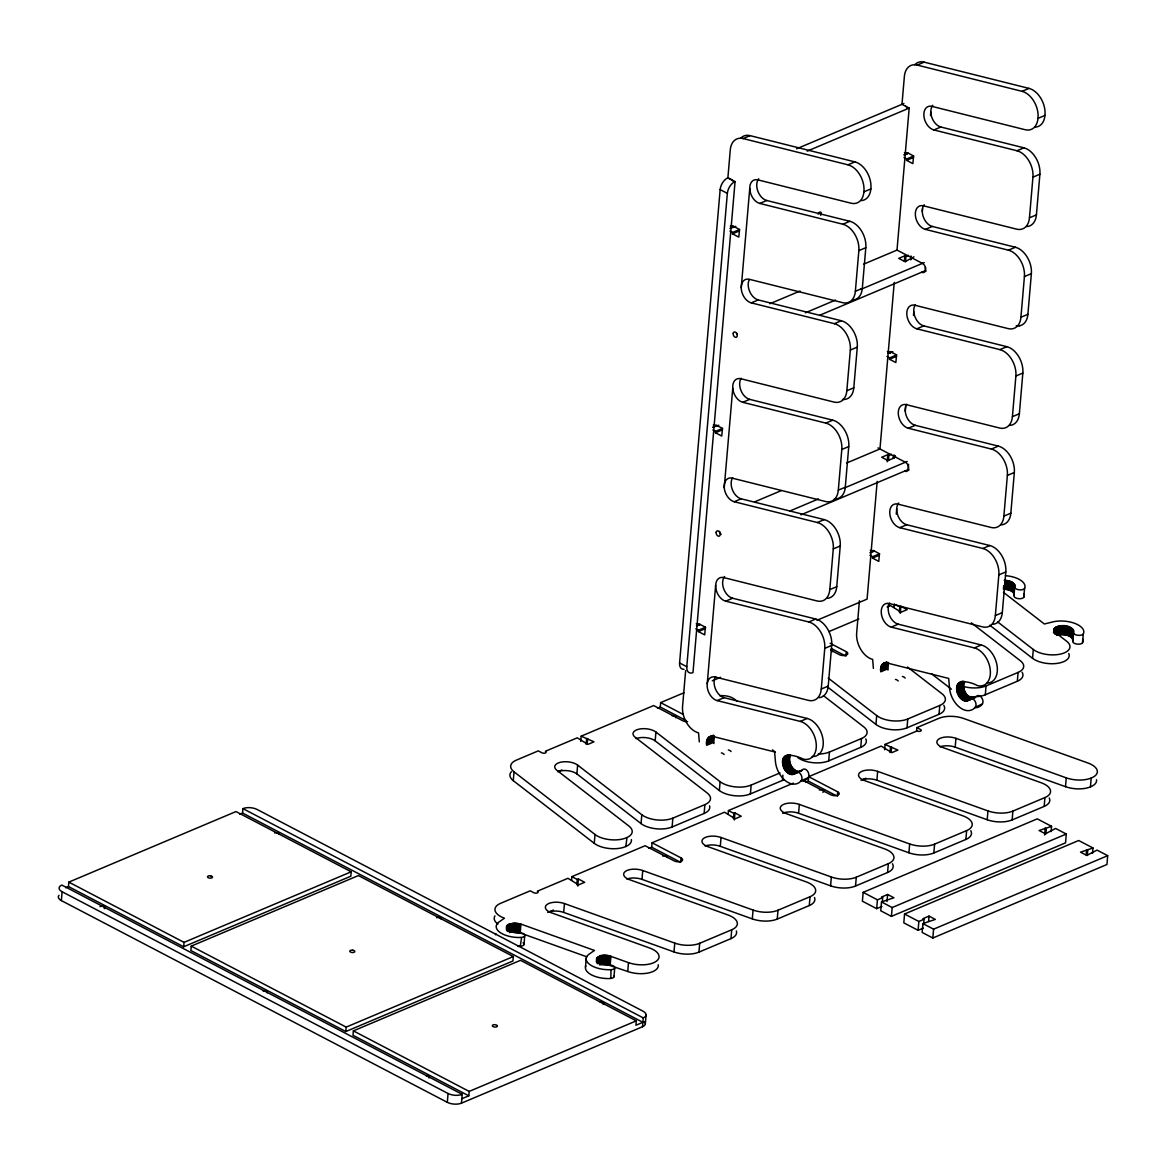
<?xml version="1.0" encoding="UTF-8"?>
<svg xmlns="http://www.w3.org/2000/svg" width="1166" height="1166" viewBox="0 0 1166 1166"><rect width="100%" height="100%" fill="white"/><g stroke="black" fill="none" stroke-linecap="round" stroke-linejoin="round"><path stroke-width="1.5" d="M732.656 477.696A12.549 8.279 67.1 0 0 732.452 489.939A12.549 8.279 67.1 0 0 741.168 498.8L824.245 519.599A20.084 13.234 67.1 0 1 840.234 545.994L836.751 586.673L829.798 589.602A20.084 13.234 67.1 0 1 816.972 600.942L723.722 577.578A12.549 8.279 67.1 0 0 715.676 585.113L715.647 586.104A12.549 8.279 67.1 0 0 725.689 601.16L808.767 621.974L815.734 619.029A20.084 13.234 67.1 0 1 831.708 645.425L828.224 686.104A20.084 13.234 67.1 0 1 819.202 697.705M842.522 399.413A20.084 13.234 67.1 0 0 853.803 387.797L857.287 347.118A20.084 13.234 67.1 0 0 841.298 320.737L834.346 323.667L751.268 302.869A12.549 8.279 67.1 0 1 741.226 287.798L741.489 284.927A12.549 8.279 67.1 0 1 749.286 279.286L842.537 302.635A20.084 13.234 67.1 0 0 855.363 291.311L862.315 288.366L865.813 247.688A20.084 13.234 67.1 0 0 849.825 221.292L766.747 200.494A12.549 8.279 67.1 0 1 757.827 191.137A12.549 8.279 67.1 0 1 758.702 178.777M898.695 503.027A12.549 8.279 67.1 0 0 896.712 508.697L896.698 509.688A12.549 8.279 67.1 0 0 906.74 524.744L989.817 545.542A20.084 13.234 67.1 0 1 1005.806 571.938L1002.308 612.616A20.084 13.234 67.1 0 1 992.922 624.262M1019.58 325.81A20.084 13.234 67.1 0 0 1027.887 314.324L1031.371 273.646A20.084 13.234 67.1 0 0 1015.397 247.25L932.304 226.452A12.549 8.279 67.1 0 1 922.277 211.381L922.525 208.51A12.549 8.279 67.1 0 1 924.259 204.735M714.394 735.965L713.65 742.363L706.698 745.293C705.663 741.489 707.675 735.542 712.484 736.358L774.618 751.91L775.375 760.917A20.084 13.234 67.1 0 0 790.154 783.421L791.962 783.931A20.084 13.234 67.1 0 0 801.188 780.71L801.45 780.302A4.999 3.294 67.1 0 0 800.168 773.539L799.293 772.723A4.999 3.294 67.1 0 0 795.81 772.519C791.495 777.635 784.645 771.615 783.406 766.747C778.873 751.735 792.967 754.14 803.403 759.124A20.084 13.234 67.1 0 0 816.229 743.864A20.084 13.234 67.1 0 0 800.255 721.404L717.163 700.591A12.549 8.279 67.1 0 1 707.179 686.555A12.549 8.279 67.1 0 1 715.195 677.023L808.446 700.372A20.084 13.234 67.1 0 0 821.272 689.033L828.224 686.104M798.885 771.601C791.743 770.682 787.633 761.311 790.461 755L783.508 757.944M888.492 662.477L887.749 668.876L880.782 671.82C879.747 668.001 881.758 662.055 886.568 662.871L948.701 678.437L949.459 687.43A20.084 13.234 67.1 0 0 964.253 709.934L966.06 710.444A20.084 13.234 67.1 0 0 975.272 707.237L982.486 703.885A4.999 3.294 67.1 0 0 981.218 697.122L980.344 696.306A4.999 3.294 67.1 0 0 976.846 696.102L966.031 701.058C960.522 700.562 957.213 694.688 956.688 689.66C955.245 677.563 971.599 682.197 977.502 685.637A20.084 13.234 67.1 0 0 990.313 670.392A20.084 13.234 67.1 0 0 974.339 647.917L891.261 627.119A12.549 8.279 67.1 0 1 881.277 613.068A12.549 8.279 67.1 0 1 889.279 603.536L982.53 626.885A20.084 13.234 67.1 0 0 995.356 615.561L1002.308 612.616M972.983 698.113C965.827 697.21 961.717 687.823 964.559 681.527L957.592 684.457M740.643 138.273A20.084 13.234 67.1 0 1 750.059 135.635L854.926 161.885A20.084 13.234 67.1 0 1 870.842 188.936L870.798 189.417A20.084 13.234 67.1 0 1 861.091 200.596M863.583 264.201L897.004 250.092L909.188 108.088L901.974 104.342L904.379 76.417A20.084 13.234 67.1 0 1 917.205 65.077L1022.057 91.342A20.084 13.234 67.1 0 1 1037.973 118.378L1037.929 118.859A20.084 13.234 67.1 0 1 1025.162 129.718L931.911 106.368A12.549 8.279 67.1 0 0 923.895 115.915A12.549 8.279 67.1 0 0 933.879 129.951L1016.956 150.749L1023.923 147.82A20.084 13.234 67.1 0 1 1039.897 174.215L1036.414 214.879A20.084 13.234 67.1 0 1 1026.648 226.554M849.825 221.292L842.872 224.236L759.795 203.438A12.549 8.279 67.1 0 1 749.796 189.388A12.549 8.279 67.1 0 1 757.813 179.856L851.063 203.205A20.084 13.234 67.1 0 0 863.889 191.865L863.977 190.758A20.084 13.234 67.1 0 0 847.959 164.814L743.106 138.565A20.084 13.234 67.1 0 0 730.28 149.904L727.89 177.815A10.042 5.903 -62.4 0 0 720.151 189.592L679.589 662.958A10.042 5.903 -62.4 0 0 684.005 669.313M1034.796 127.123A20.084 13.234 67.1 0 0 1044.94 115.449L1045.027 114.341A20.084 13.234 67.1 0 0 1029.01 88.397L924.157 62.148A20.084 13.234 67.1 0 0 914.727 64.786M461.459 1103.167L462.217 1094.335L61.871 885.067A10.042 4.708 4.8 0 0 62.104 891.757L61.361 900.589L447.307 1102.336A10.042 4.708 4.9 0 0 461.459 1103.167L642.524 1026.736A10.042 4.708 4.9 0 0 644.506 1021.707M642.524 1026.736L643.282 1017.903A10.042 4.722 4.9 0 0 643.034 1011.199L257.088 809.452A10.042 4.708 4.9 0 0 242.936 808.621L242.557 813.037L239.773 814.218M511.422 771.673A20.084 9.43 4.9 0 0 513.273 780.652L594.266 843.339A20.084 9.43 4.9 0 0 624.961 846.866L625.836 846.501L626.973 837.509A20.084 9.43 4.9 0 0 628.853 826.009L556.823 770.26A12.549 5.888 4.9 0 1 560.278 762.302A12.549 5.888 4.9 0 1 577.636 765.085L641.81 814.757A20.084 9.43 4.9 0 0 672.869 818.138L704.891 804.627A20.084 9.43 4.9 0 0 707.15 792.953L635.12 737.218A12.549 5.888 4.9 0 1 638.574 729.246A12.549 5.888 4.9 0 1 655.933 732.044L720.107 781.701A20.084 9.43 4.9 0 0 751.166 785.082L779.996 772.927M940.029 746.867A12.549 5.888 4.9 0 1 955.187 747.158L1065.505 786.686A20.084 9.415 4.9 0 0 1090.443 786.875L1091.187 778.028A20.084 9.415 4.9 0 0 1087.849 762.958L963.801 718.518A20.084 9.415 4.9 0 0 938.863 718.329L916.87 727.613L916.578 731.14M68.444 886.539L68.823 882.123L235.969 811.565L351.199 871.804L350.82 876.22L183.674 946.777L68.444 886.539L65.66 887.72M183.674 946.777L184.053 942.361L351.199 871.804M191.253 946.122L190.874 950.538L345.806 1031.531L512.953 960.973L513.332 956.557L358.399 875.564L191.253 946.122L346.185 1027.115L513.332 956.557M345.806 1031.531L346.185 1027.115M636.315 1020.848L520.532 960.318L353.385 1030.875L353.006 1035.291L468.79 1095.821L469.169 1091.405L636.315 1020.848L635.936 1025.264L642.889 1022.334L242.557 813.037M447.307 1102.336L448.065 1093.504L62.119 891.757M513.273 780.652L514.031 771.819A20.084 9.43 4.9 0 1 516.29 760.159L538.269 750.875L541.869 752.755A2.507 1.181 4.9 0 0 545.411 752.959A2.507 1.181 4.9 0 0 545.353 751.283L577.272 737.816L587.883 744.404L593.975 741.824L581.178 736.169L580.726 741.459M506.365 929.448L506.671 925.921L509.28 924.099L514.833 923.18L520.94 924.099L594.441 950.436L589.413 953.934A20.084 9.415 4.9 0 0 594.266 966.993L596.38 967.78A20.084 9.415 4.9 0 0 610.984 969.689L611.625 969.631A4.999 2.347 4.9 0 0 614.438 966.76L613.812 966.177A4.999 2.347 4.9 0 0 609.235 964.938C590.987 966.76 594.791 950.465 610.911 956.339L628.489 962.635A20.084 9.415 4.9 0 0 656.064 961.411A20.084 9.415 4.9 0 0 649.564 947.973L551.285 912.745A12.549 5.888 4.9 0 1 547.218 904.35A12.549 5.888 4.9 0 1 564.446 903.577L674.764 943.105A20.084 9.415 4.9 0 0 699.702 943.294L731.738 929.768A20.084 9.415 4.9 0 0 727.861 914.916L629.582 879.703A12.549 5.888 4.9 0 1 625.515 871.293A12.549 5.888 4.9 0 1 642.743 870.521L753.061 910.063A20.084 9.415 4.9 0 0 777.999 910.238L810.035 896.727A20.084 9.415 4.9 0 0 806.158 881.86L707.879 846.647A12.549 5.888 4.9 0 1 703.812 838.252A12.549 5.888 4.9 0 1 721.04 837.48L831.358 877.007A20.084 9.415 4.9 0 0 856.296 877.196L888.332 863.671A20.084 9.415 4.9 0 0 884.455 848.819L786.175 813.591A12.549 5.888 4.9 0 1 782.109 805.196A12.549 5.888 4.9 0 1 799.337 804.423L909.655 843.951A20.084 9.415 4.9 0 0 934.593 844.14L966.629 830.615A20.084 9.415 4.9 0 0 962.752 815.763L864.472 780.55A12.549 5.888 4.9 0 1 860.421 772.14A12.549 5.888 4.9 0 1 877.648 771.367L987.952 810.909A20.084 9.415 4.9 0 0 1012.89 811.084L1044.925 797.573A20.084 9.415 4.9 0 0 1041.063 782.707L942.769 747.493A12.549 5.888 4.9 0 1 938.717 739.098A12.549 5.888 4.9 0 1 955.945 738.326L1066.263 777.853A20.084 9.415 4.9 0 0 1090.808 778.188L1091.187 778.028M506.656 930.701L507.108 925.396M507.254 930.206L507.706 924.915M507.822 931.547L508.434 924.478M508.668 931.168L509.28 924.099M509.484 932.611L510.242 923.778M510.533 932.348L511.291 923.516M512.413 923.326L511.67 932.173L520.182 932.931L586.848 956.82M512.851 932.057L513.608 923.224M514.089 932.013L514.833 923.18M515.343 932.057L516.101 923.224M516.596 932.173L517.354 923.341M517.835 932.363L518.593 923.516M519.03 932.611L519.788 923.778M520.182 932.931L520.94 924.099M517.777 946.326A20.084 9.415 4.9 0 0 520.255 946.282L521.639 937.391A4.999 2.347 4.9 0 0 524.656 934.826A4.999 2.347 4.9 0 0 519.249 932.698C514.964 932.902 505.286 931.998 506.671 925.921M524 944.577L524.744 935.744M736.344 930.891A20.084 9.415 4.9 0 1 730.98 938.615L698.944 952.126A20.084 9.415 4.9 0 1 674.006 951.937L563.688 912.41L564.446 903.577M709.526 805.793A20.084 9.43 4.9 0 1 704.133 813.46L672.112 826.971A20.084 9.43 4.9 0 1 641.052 823.59L576.879 773.918L577.636 765.085M571.573 880.184L571.865 876.643L645.119 845.729L674.152 860.887A5.014 2.361 4.9 0 0 681.221 861.295A5.014 2.361 4.9 0 0 681.104 857.943L652.071 842.785L651.692 847.201L648.908 848.382M586.134 744.287L586.585 738.996M587.212 743.835L587.664 738.53M576.82 884.761L577.272 879.47L578.351 879.004L584.662 882.298L578.569 884.863L567.959 878.29L537.307 891.232A2.507 1.181 4.9 0 1 537.366 892.908A2.507 1.181 4.9 0 1 533.824 892.704L530.224 890.824L500.578 903.329A20.084 9.415 4.9 0 0 504.455 918.196L499.427 921.694A20.084 9.415 4.9 0 0 499.908 932.348A20.084 9.415 4.9 0 0 521.013 937.449L520.998 937.42M577.753 886.073L578.351 879.004M594.266 843.339L595.024 834.506L514.031 771.819M585.478 967.022L586.236 958.175M596.351 961.702L596.642 958.16M596.642 962.941L597.094 957.636M597.225 962.46L597.677 957.155M597.808 963.786L598.406 956.718M598.654 963.408L599.251 956.339M599.615 963.087L600.213 956.018M599.455 964.85L600.519 964.588L601.262 955.756M600.519 964.588L601.641 964.413L602.399 955.581M601.641 964.413L602.837 964.297L603.594 955.464M602.837 964.297L604.061 964.267L604.819 955.42M604.061 964.267L605.314 964.297L606.072 955.464M658.251 964.763A20.084 9.415 4.9 0 1 648.66 972.91A20.084 9.415 4.9 0 1 627.745 971.482L606.582 964.413L607.326 955.581M607.821 964.603L608.565 955.77M609.016 964.85L609.774 956.018M610.153 965.171L610.911 956.339M614.001 976.219A4.999 2.347 4.9 0 1 610.867 978.463L610.984 969.689M613.972 976.831L614.73 967.999M627.745 971.482L628.489 962.635M641.052 823.59L641.81 814.757M814.509 897.499A20.084 9.415 4.9 0 1 809.277 905.559L777.241 919.085A20.084 9.415 4.9 0 1 752.303 918.895L641.985 879.368L642.743 870.521M784.193 779.544A20.084 9.43 4.9 0 1 782.444 780.404L750.408 793.929A20.084 9.43 4.9 0 1 719.349 790.533L655.175 740.876L655.933 732.044M657.478 708.214L660.262 707.033L660.641 702.617L683.946 692.779M645.337 1023.559L646.095 1014.726M672.112 826.971L672.869 818.138M685.637 670.625L682.562 706.479A20.084 13.234 67.1 0 0 698.551 732.875L699.308 741.868M735.061 181.575L692.983 672.607A10.042 5.903 -62.4 0 1 686.789 666.719L727.351 193.352A10.042 5.903 -62.4 0 1 735.061 181.575L727.89 177.815L731.476 179.695A2.507 1.662 67.1 0 1 732.714 181.022M698.39 631.578L698.507 630.194L705.474 627.264L705.357 628.634L698.39 631.578L704.701 634.872L705.357 627.148M715.443 432.746L715.56 431.362L722.512 428.432L721.739 436.04L715.443 432.746L722.395 429.802M713.286 424.992L715.982 426.392L716.099 425.022L722.512 428.432M732.496 233.827L732.612 232.442L739.565 229.513L738.792 237.121L732.496 233.827L739.448 230.883M730.339 226.073L733.035 227.472L733.152 226.102L739.565 229.513M681.104 857.943L680.725 862.359L651.692 847.201M674.006 951.937L674.764 943.105M707.237 683.582L715.676 585.157M741.226 287.798L749.753 188.367M724.232 487.694L732.758 388.249A12.549 8.279 67.1 0 1 740.76 378.717L834.011 402.066A20.084 13.234 67.1 0 0 846.837 390.741L853.803 387.797M704.133 813.46L704.891 804.627M698.944 952.126L699.702 943.294M719.349 790.533L720.107 781.701M892.486 863.773A20.084 9.415 4.9 0 1 887.574 872.503L855.538 886.029A20.084 9.415 4.9 0 1 830.6 885.839L720.297 846.312L721.04 837.48M728.138 814.087L728.444 810.559L793.39 783.129M733.385 818.678L733.837 813.372L734.93 812.921L741.226 816.215L735.148 818.78L724.523 812.206L652.071 842.785M734.318 819.99L734.93 812.921M730.98 938.615L731.738 929.768M750.408 793.929L751.166 785.082M752.303 918.895L753.061 910.063M782.444 780.404L782.896 775.098M777.241 919.085L777.999 910.238M970.782 830.717A20.084 9.415 4.9 0 1 965.871 839.447L933.849 852.973A20.084 9.415 4.9 0 1 908.912 852.783L798.593 813.256L799.337 804.423M805.517 782.269L808.286 781.103L808.665 776.687L881.175 746.08L891.786 752.653L897.864 750.088L885.081 744.433L884.63 749.738M821.272 689.033L824.756 648.354A20.084 13.234 67.1 0 0 808.767 621.974M829.798 589.602L833.282 548.924A20.084 13.234 67.1 0 0 817.293 522.528L734.216 501.73A12.549 8.279 67.1 0 1 724.436 483.788L724.654 482.913A12.549 8.279 67.1 0 1 732.233 478.147L825.499 501.497A20.084 13.234 67.1 0 0 838.31 490.172L845.277 487.228L848.761 446.563A20.084 13.234 67.1 0 0 832.772 420.168L749.694 399.355A12.549 8.279 67.1 0 1 740.964 390.508A12.549 8.279 67.1 0 1 741.182 378.265M838.31 490.172L841.808 449.493A20.084 13.234 67.1 0 0 825.82 423.098L742.742 402.299A12.549 8.279 67.1 0 1 732.758 388.249M846.837 390.741L850.335 350.062A20.084 13.234 67.1 0 0 834.346 323.667M855.363 291.311L858.846 250.632A20.084 13.234 67.1 0 0 842.872 224.236M809.277 905.559L810.035 896.727M797.646 757.477A20.084 9.43 4.9 0 0 828.705 760.873L829.463 752.041L861.499 738.515A20.084 9.43 4.9 0 0 863.744 726.855L823.415 695.636M830.134 643.268L846.268 651.692L845.889 656.108L831.373 648.529M837.319 796.261L837.698 791.845L808.665 776.687M830.6 885.839L831.358 877.007M859.429 600.723L856.66 632.992A20.084 13.234 67.1 0 0 872.649 659.388L873.392 668.395M877.182 481.339L867.081 599.12L816.943 620.283M894.235 282.449L879.966 448.954L846.531 463.062M879.456 553.661L878.785 561.385L872.489 558.091L872.605 556.721L879.558 553.777L873.145 550.367L873.028 551.751L870.332 550.337M889.527 359.259L889.658 357.889L896.61 354.945L895.838 362.553L889.527 359.259L896.494 356.33M887.384 351.505L890.081 352.919L890.197 351.534L896.61 354.945M913.561 155.909L912.891 163.634L906.594 160.34L906.711 158.97L913.663 156.025L907.25 152.615L907.133 153.999L904.437 152.586M828.705 760.873L860.741 747.348L861.499 738.515M887.18 461.751L887.792 454.682L888.915 455.279L891.524 454.172M904.379 261.126L904.845 255.82L905.967 256.403L908.576 255.31M888.463 460.57L888.915 455.279M905.516 261.709L905.967 256.403M855.538 886.029L856.296 877.196M893.681 458.369L893.972 454.842M910.719 259.508L911.025 255.966M943.819 705.343A20.084 9.43 4.9 0 1 939.038 714.292L907.002 727.817A20.084 9.43 4.9 0 1 875.943 724.421L876.701 715.589L828.224 678.073M1051.105 831.635L1051.557 826.33L1037.259 818.867L863.146 892.354L862.403 901.201L876.686 908.664L881.904 906.463M888.273 607.165L888.579 603.58M896.26 514.104L896.712 508.74M922.277 211.381L922.51 208.627M930.497 115.536L930.803 111.951M905.282 411.277L905.676 406.599M913.488 315.418L913.794 311.832M1049.254 798.01A20.084 9.415 4.9 0 1 1044.168 806.406L1012.146 819.917A20.084 9.415 4.9 0 1 987.208 819.742L876.89 780.214L877.648 771.367M894.089 607.486L894.395 603.944M908.11 469.592L908.562 464.301M819.698 315.257L925.163 270.745L925.469 267.203M899.336 612.077L899.802 606.772L900.881 606.32L907.177 609.614L901.099 612.179L890.489 605.606L887.151 607.005M900.269 613.374L900.881 606.32M876.686 908.664L877.444 899.831L882.662 897.631L882.356 901.158M890.037 752.551L890.489 747.246M891.115 752.099L891.567 746.794M882.662 897.631L881.54 897.048L887.618 894.468L893.914 897.762L881.496 901.945L880.738 910.777L891.422 916.374L1065.535 842.858L1066.292 834.025L1055.594 828.443L1045.421 833.807L1039.125 830.513L1051.557 826.33M887.574 872.503L888.332 863.671M887.02 901.537L887.618 894.468M907.002 727.817L907.76 718.985L939.796 705.459A20.084 9.43 4.9 0 0 942.041 693.799L907.469 667.039M891.422 916.374L892.179 907.542L1066.292 834.025M908.912 852.783L909.655 843.951M1092.513 853.279L1092.965 847.973L1078.667 840.511L904.554 914.013L903.81 922.845L918.094 930.308L923.312 928.107M918.094 930.308L918.852 921.475L924.07 919.274L923.618 924.58M939.038 714.292L939.796 705.459M924.07 919.274L922.947 918.691L929.025 916.112L935.321 919.406L922.904 923.603L922.146 932.436L932.829 938.018L1106.942 864.502L1107.7 855.669L1097.017 850.101L1086.829 855.45L1080.532 852.171L1092.965 847.973M933.849 852.973L934.593 844.14M928.573 921.417L929.025 916.112M932.829 938.018L933.587 929.185L1107.7 855.669M955.187 747.158L955.945 738.326M965.871 839.447L966.629 830.615M976.19 696.714A20.084 9.43 4.9 0 0 985.299 694.761L986.057 685.929L1018.093 672.418A20.084 9.43 4.9 0 0 1020.337 660.743L971.365 622.848M995.356 615.561L998.839 574.882A20.084 13.234 67.1 0 0 982.865 548.486L899.788 527.688A12.549 8.279 67.1 0 1 889.789 513.638A12.549 8.279 67.1 0 1 897.805 504.106L991.056 527.455A20.084 13.234 67.1 0 0 1003.882 516.115L1010.835 513.186L1014.333 472.507A20.084 13.234 67.1 0 0 998.344 446.112L915.266 425.313L908.299 428.243A12.549 8.279 67.1 0 1 898.316 414.207A12.549 8.279 67.1 0 1 906.332 404.675L999.583 428.024A20.084 13.234 67.1 0 0 1012.409 416.685L1019.361 413.755L1022.844 373.076A20.084 13.234 67.1 0 0 1006.87 346.681L923.778 325.882A12.549 8.279 67.1 0 1 915.062 317.035A12.549 8.279 67.1 0 1 915.266 304.792M1003.882 516.115L1007.366 475.436A20.084 13.234 67.1 0 0 991.392 449.056L908.299 428.243M1012.409 416.685L1015.892 376.006A20.084 13.234 67.1 0 0 999.918 349.625L916.826 328.812A12.549 8.279 67.1 0 1 906.842 314.776A12.549 8.279 67.1 0 1 914.858 305.244L1008.109 328.593A20.084 13.234 67.1 0 0 1020.935 317.254L1027.887 314.324M1020.935 317.254L1024.418 276.575A20.084 13.234 67.1 0 0 1008.43 250.18L925.352 229.381A12.549 8.279 67.1 0 1 915.368 215.346A12.549 8.279 67.1 0 1 923.385 205.799L1016.635 229.148A20.084 13.234 67.1 0 0 1029.461 217.823L1036.414 214.879M1029.461 217.823L1032.945 177.145A20.084 13.234 67.1 0 0 1016.956 150.749M1003.751 585.609L1003.445 589.151C1007.278 589.355 1015.09 590.535 1014.012 595.826A4.999 2.347 4.9 0 0 1017.947 598.581A4.999 2.347 4.9 0 0 1023.69 597.444L1024.593 588.305A20.084 9.43 4.9 0 0 1005.413 575.654M1004.713 589.209L1005.456 580.376L1004.203 580.304M1005.952 589.355L1006.71 580.522L1005.456 580.376M987.208 819.742L987.952 810.909M1007.176 589.573L1007.934 580.741L1006.71 580.522M1008.357 589.865L1009.115 581.032L1007.934 580.741M1009.479 590.215L1010.237 581.382L1009.115 581.032M1010.514 590.623L1011.272 581.79L1010.237 581.382M1011.447 591.075L1012.205 582.242L1011.272 581.79M1012.263 591.585L1013.021 582.752L1012.205 582.242M1012.962 592.124L1013.021 582.752M1013.516 592.692L1013.72 583.292M1013.939 593.275L1014.274 583.86M1014.143 595.535L1014.697 584.443M985.299 694.761L1017.335 681.25L1018.093 672.418M1012.146 819.917L1012.89 811.084M1068.77 653.499A20.084 9.43 4.9 0 1 1056.994 663.41A20.084 9.43 4.9 0 1 1032.551 658.324L1033.309 649.491L997.659 621.901M1053.539 632.919L1054.049 628.809C1058.611 623.708 1073.303 624.51 1073.522 632.453A4.999 2.347 4.9 0 0 1075.664 634.727L1076.83 635.091A4.999 2.347 4.9 0 0 1083.199 634.071L1083.403 633.794A20.084 9.43 4.9 0 0 1080.897 626.769L1079.454 625.69A20.084 9.43 4.9 0 0 1052.315 622.032L1044.372 623.999L1003.445 592.328M1054.108 631.812L1054.414 628.27M1054.472 633.065L1054.924 627.76M1054.968 634.362L1055.58 627.293M1055.755 633.954L1056.352 626.885M1056.498 635.368L1057.256 626.536M1057.504 635.076L1058.262 626.244M1059.34 626.011L1058.582 634.843C1063.305 634.217 1073.39 634.77 1072.764 641.285A4.999 2.347 4.9 0 0 1074.906 643.559L1076.072 643.923A4.999 2.347 4.9 0 0 1082.442 642.903L1083.331 633.779M1044.168 806.406L1044.925 797.573M1059.748 634.698L1060.506 625.865M1060.958 634.61L1061.716 625.778M1044.605 835.016L1045.217 827.947M1062.197 634.61L1062.955 625.778M1045.887 833.836L1046.339 828.53M1063.45 634.683L1064.208 625.851M1064.704 634.829L1065.462 625.996M1065.928 635.047L1066.686 626.215M1067.109 635.324L1067.867 626.492M1068.231 635.674L1068.989 626.842M1069.251 636.082L1070.009 627.25M1070.199 636.549L1070.956 627.716M1071.015 637.044L1071.773 628.212M1071.714 637.583L1072.472 628.751M1072.268 638.152L1073.026 629.319M1072.691 638.749L1073.449 629.917M1072.895 641.009L1073.697 630.514M1065.505 786.686L1066.263 777.853M1086.173 854.897L1086.625 849.591M1087.295 855.48L1087.747 850.174M1054.049 628.809L1055.128 632.336L1066.613 641.213A20.084 9.43 4.9 0 1 1061.075 653.951A20.084 9.43 4.9 0 1 1033.309 649.491M1024.652 588.32L1024.448 588.611A4.999 2.347 4.9 0 1 1018.705 589.748A4.999 2.347 4.9 0 1 1014.77 586.994L1014.959 585.04M818.051 214.048L818.343 213.465A2.507 1.472 -62.4 0 1 820.645 212.125A2.507 1.472 -62.4 0 1 820.995 214.69L820.704 215.273M800.707 781.191A20.084 13.234 67.1 0 0 808.14 777.78L808.402 777.358A4.999 3.294 67.1 0 0 807.12 770.595L806.26 769.793A4.999 3.294 67.1 0 0 802.762 769.575L800.546 771.294M966.031 701.058L969.893 699.032A4.999 3.294 67.1 0 1 973.391 699.25L974.251 700.052A4.999 3.294 67.1 0 1 975.534 706.815L975.272 707.237M974.63 697.807L975.374 697.443L966.876 700.97M1090.443 786.875L1091.303 786.496A20.084 9.415 4.9 0 0 1096.521 779.763M743.106 138.565L750.059 135.635M917.205 65.077L924.157 62.148M796.597 148.796L903.898 103.512M807.222 151.128L909.188 108.088M847.959 164.814L854.926 161.885M1022.057 91.342L1029.01 88.397M759.795 203.438L766.747 200.494M933.879 129.951L940.831 127.007L1023.923 147.82M729.989 228.449L734.172 226.685M733.035 227.472L735.819 226.306M863.889 191.865L870.842 188.936M858.846 250.632L865.813 247.688M1032.945 177.145L1039.897 174.215M751.268 302.869L758.221 299.924L841.298 320.737M925.352 229.381L932.304 226.452M769.968 303.714L800.065 291.019M904.845 255.82L898.753 258.386L905.049 261.68L913.925 256.87M805.385 312.794L835.512 300.07M860.625 289.459L924.244 262.612M1008.43 250.18L1015.397 247.25M850.335 350.062L857.287 347.118M1024.418 276.575L1031.371 273.646M742.742 402.299L749.694 399.355M916.826 328.812L923.778 325.882M712.936 427.368L717.119 425.605M715.982 426.392L718.766 425.226M825.82 423.098L832.772 420.168M999.918 349.625L1006.87 346.681M841.808 449.493L848.761 446.563M1015.892 376.006L1022.844 373.076M734.216 501.73L741.168 498.8M754.591 501.876L781.337 490.58M887.792 454.682L881.7 457.261L887.996 460.541L894.089 457.976L892.967 457.393L895.575 456.285M790.009 510.956L818.459 498.931M845.248 487.621L907.192 461.474M800.969 514.833L908.11 469.621A5.014 3.309 67.1 0 0 909.057 469.956M817.293 522.528L824.245 519.599M991.392 449.056L998.344 446.112M833.282 548.924L840.234 545.994M1007.366 475.436L1014.333 472.507M725.689 601.16L732.642 598.231L815.734 619.029M899.788 527.688L906.74 524.744M697.283 625.617L700.066 624.437M982.865 548.486L989.817 545.542M581.178 736.169L653.674 705.561L682.708 720.734A5.014 2.361 4.9 0 0 687.561 721.637M712.266 680.827L720.588 677.315M828.88 631.608L858.846 618.957M824.756 648.354L831.708 645.425M998.839 574.882L1005.806 571.938M717.163 700.591L724.115 697.662L807.207 718.46A20.084 13.234 67.1 0 1 823.05 739.74A20.084 13.234 67.1 0 1 812.148 756.486M891.261 627.119L898.214 624.174L981.291 644.987A20.084 13.234 67.1 0 1 997.061 665.655A20.084 13.234 67.1 0 1 987.121 683.043M709.205 736.97L713.534 735.192M883.289 663.483L886.816 661.938M708.534 737.48L712.703 735.717M882.618 663.993L886.787 662.23M707.937 738.122L713.505 735.775M882.035 664.649L886.204 662.886M707.441 738.894L713.009 736.548M881.525 665.407L887.093 663.06M707.048 739.769L714 736.839M881.132 666.296L888.084 663.352M706.756 740.745L713.709 737.816M880.84 667.273L887.792 664.329M706.567 741.809L713.519 738.88M880.651 668.322L887.618 665.392M706.494 742.931L713.446 740.002M880.592 669.444L887.545 666.515M706.538 744.097L713.49 741.168M880.636 670.625L887.588 667.681M800.255 721.404L807.207 718.46M974.339 647.917L981.291 644.987M785.272 756.005L788.041 754.839M959.356 682.533L962.139 681.352M784.587 756.53L788.77 754.766M958.685 683.043L962.854 681.279M784.004 757.171L789.571 754.825M958.088 683.684L963.655 681.338M783.1 758.818L790.067 755.889M957.199 685.346L964.151 682.401M782.809 759.795L789.776 756.865M956.907 686.322L963.859 683.378M782.634 760.859L789.586 757.915M956.718 687.372L963.67 684.442M782.561 761.981L789.513 759.037M956.645 688.494L963.612 685.564M782.605 763.147L789.557 760.203M956.688 689.66L963.655 686.73M782.765 764.342L789.717 761.413M956.849 690.855L963.801 687.925M783.027 765.552L789.98 762.608M957.126 692.065L964.078 689.135M783.406 766.747L790.359 763.803M957.49 693.26L964.457 690.33M783.873 767.913L790.84 764.969M957.971 694.426L964.923 691.496M784.456 769.035L791.408 766.091M958.539 695.548L965.492 692.619M785.097 770.085L792.064 767.155M959.195 696.612L966.148 693.668M785.826 771.061L792.793 768.132M959.924 697.574L966.876 694.644M786.627 771.936L793.58 769.006M960.711 698.463L967.663 695.519M787.458 772.708L794.41 769.779M961.556 699.221L968.509 696.291M788.333 773.35L795.299 770.42M962.431 699.877L969.383 696.933M789.236 773.86L796.189 770.93M963.335 700.387L970.287 697.443M790.154 774.239L797.107 771.294M964.238 700.751L971.191 697.822M791.058 774.457L798.01 771.528M965.142 700.985L972.094 698.04M795.518 772.869L801.086 770.507M969.616 699.381L975.17 697.035M791.933 774.53L801.96 770.405M792.793 774.457L801.29 770.915M793.594 774.224L799.147 771.877M967.678 700.751L973.246 698.405M885.081 744.433L917.001 730.951A2.507 1.181 4.9 0 0 920.542 731.155A2.507 1.181 4.9 0 0 920.484 729.493L916.87 727.613M801.144 780.666L808.14 777.78M548.53 912.133L553.486 910.034M860.96 780.243L865.857 778.247M461.823 1098.766L468.79 1095.821M904.087 154.961L908.256 153.198M906.594 160.34L913.546 157.41M1037.973 118.378L1044.94 115.449M888.419 353.298L891.203 352.132M890.081 352.919L892.865 351.738M869.982 552.713L874.165 550.964M872.489 558.091L879.441 555.162M558.645 771.382L561.954 769.983M636.126 738.617L636.942 738.326A12.549 5.888 4.9 0 1 655.175 740.876M520.255 946.282L520.881 946.224A4.999 2.347 4.9 0 0 523.068 942.769M605.314 964.297L606.582 964.413M1023.835 597.152L1023.894 597.152A20.084 9.43 4.9 0 0 1024.025 593.625M1082.587 642.612L1082.646 642.626A20.084 9.43 4.9 0 0 1082.777 639.085M904 157.556L906.711 158.97M896.639 249.888L922.437 263.385A5.014 3.309 67.1 0 1 925.658 269.681A5.014 3.309 67.1 0 1 921.679 272.217M720.151 189.592L727.351 193.352M729.916 231.028L732.612 232.442M886.947 356.475L889.658 357.889M877.969 447.919L905.384 462.246A5.014 3.309 67.1 0 1 908.606 468.543A5.014 3.309 67.1 0 1 904.627 471.079M712.863 429.948L715.56 431.362M869.909 555.308L872.605 556.721M895.75 604.658L899.802 606.772M831.241 650.409L839.301 654.636A5.014 2.361 4.9 0 0 846.385 655.044A5.014 2.361 4.9 0 0 846.268 651.692M705.474 627.264L699.061 623.854L698.944 625.238L696.233 623.825M695.81 628.795L698.507 630.194M679.589 662.958L686.789 666.719M660.641 702.617L683.218 714.423M808.286 781.103L835.716 795.416M803.33 780.462L830.746 794.775A5.014 2.361 4.9 0 0 837.829 795.197A5.014 2.361 4.9 0 0 837.698 791.845M660.262 707.033L686.06 720.53M728.444 810.559L733.837 813.372M863.146 892.354L877.444 899.831M881.496 901.945L892.179 907.542M904.554 914.013L918.852 921.475M922.904 923.603L933.587 929.185M571.865 876.643L577.272 879.47M242.936 808.621L643.282 1017.903M68.823 882.123L184.053 942.361M353.385 1030.875L469.169 1091.405M989.759 625.224L1032.551 658.324M931.43 673.715L951.398 689.164M827.466 686.905L875.943 724.421M737.087 701.189L734.23 698.988A12.549 5.888 4.9 0 0 719.801 695.708M772.475 749.869L775.361 752.099M982.195 704.249L982.224 704.293A20.084 13.234 67.1 0 1 974.791 707.718M887.749 668.876L888.011 670.086M713.65 742.363L713.927 743.573M462.217 1094.335A10.042 4.708 4.9 0 1 448.065 1093.504M61.361 900.589A10.042 4.708 4.9 0 1 59 895.299M426.013 1075.722A2.828 1.326 4.9 0 1 428.928 1076.466A2.828 1.326 4.9 0 1 428.986 1077.938M600.184 1002.235A2.828 1.326 4.9 0 1 603.099 1002.979A2.828 1.326 4.9 0 1 603.157 1004.451M263.137 991.013A2.828 1.326 4.9 0 1 266.256 991.392A2.828 1.326 4.9 0 1 267.116 992.864M99.955 906.667A2.828 1.326 4.9 0 1 104.138 906.652A2.828 1.326 4.9 0 1 104.226 908.649M274.593 832.947A2.828 1.326 4.9 0 1 277.697 832.932A2.828 1.326 4.9 0 1 279.301 834.302M436.711 917.686A2.828 1.326 4.9 0 1 440.121 917.773A2.828 1.326 4.9 0 1 441.287 919.376M547.772 912.453A12.549 5.888 4.9 0 1 563.688 912.41M497.94 924.099A20.084 9.415 4.9 0 1 494.952 915.864M862.548 779.646A12.549 5.888 4.9 0 1 876.89 780.214M782.663 813.285A12.549 5.888 4.9 0 1 798.593 813.256M705.124 846.02A12.549 5.888 4.9 0 1 705.955 845.744L706.844 845.496A12.549 5.888 4.9 0 1 720.297 846.312M626.827 879.077A12.549 5.888 4.9 0 1 641.985 879.368M819.261 789.95A2.828 1.326 4.9 0 1 823.225 790.373A2.828 1.326 4.9 0 1 822.861 792.224M662.667 856.048A2.828 1.326 4.9 0 1 665.771 856.106A2.828 1.326 4.9 0 1 667.258 857.491M495.506 934.768A20.084 9.415 4.9 0 1 495.841 933.616M610.241 978.522A20.084 9.415 4.9 0 1 595.622 976.612L593.523 975.825A20.084 9.415 4.9 0 1 585.828 965.856M626.594 837.669A20.084 9.43 4.9 0 1 595.024 834.506M986.057 685.929A20.084 9.43 4.9 0 1 962.373 686.162M907.76 718.985A20.084 9.43 4.9 0 1 876.701 715.589M829.463 752.041A20.084 9.43 4.9 0 1 818.255 754.052M975.49 696.743A20.084 9.43 4.9 0 1 966.978 696.248M1022.116 672.286A20.084 9.43 4.9 0 1 1017.335 681.25M631.404 839.622A20.084 9.43 4.9 0 1 625.836 846.501M557.814 771.659A12.549 5.888 4.9 0 1 576.879 773.918M865.799 738.909A20.084 9.43 4.9 0 1 860.741 747.348M672.024 715.705A2.828 1.326 4.9 0 1 675.085 716.201A2.828 1.326 4.9 0 1 675.682 717.688M830.775 649.754A2.828 1.326 4.9 0 1 831.912 651.867M906.507 152.877A2.828 1.662 -62.4 0 1 904.16 154.801M732.656 225.665A2.828 1.662 -62.4 0 1 730.528 228.186M889.454 351.797A2.828 1.662 -62.4 0 1 888.113 353.385M872.401 550.629A2.828 1.662 -62.4 0 1 870.55 552.48M698.274 624.087A2.828 1.662 -62.4 0 1 696.423 625.938M715.326 425.255A2.828 1.662 -62.4 0 1 712.98 427.193M724.115 697.662A12.549 8.279 67.1 0 1 715.399 688.815A12.549 8.279 67.1 0 1 715.603 676.572M732.642 598.231A12.549 8.279 67.1 0 1 723.722 588.874A12.549 8.279 67.1 0 1 724.596 576.514M836.751 586.673A20.084 13.234 67.1 0 1 827.364 598.318M845.277 487.228A20.084 13.234 67.1 0 1 834.375 498.888M758.221 299.924A12.549 8.279 67.1 0 1 749.709 291.587A12.549 8.279 67.1 0 1 749.301 279.534M862.315 288.366A20.084 13.234 67.1 0 1 852.929 300.012M737.32 334.569A2.828 1.866 67.1 0 1 736.752 333.228M721.215 534.407A2.828 1.866 67.1 0 1 719.611 531.39M728.327 750A4.999 3.294 67.1 0 1 731.053 751.545M721.36 752.93A4.999 3.294 67.1 0 1 724.101 754.489M898.214 624.174A12.549 8.279 67.1 0 1 889.483 615.327A12.549 8.279 67.1 0 1 889.702 603.084M940.831 127.007A12.549 8.279 67.1 0 1 931.911 117.649A12.549 8.279 67.1 0 1 932.785 105.29M1019.23 325.882A20.084 13.234 67.1 0 1 1016.227 325.882M1019.361 413.755A20.084 13.234 67.1 0 1 1009.231 425.43M915.266 425.313A12.549 8.279 67.1 0 1 905.486 407.371L905.705 406.497A12.549 8.279 67.1 0 1 906.74 404.223M1010.835 513.186A20.084 13.234 67.1 0 1 1001.084 524.846M926.11 271.08A5.014 3.309 67.1 0 1 925.163 270.745M910.85 259.741A2.828 1.866 67.1 0 1 911.273 257.38M893.695 457.903A2.828 1.866 67.1 0 1 895.109 455.877M905.588 106.223A2.507 1.662 67.1 0 1 907.046 108.147M895.459 679.457A4.999 3.294 67.1 0 1 898.199 681.002M902.411 676.513A4.999 3.294 67.1 0 1 905.151 678.073M210.623 875.855L209.967 875.783A2.507 1.181 4.9 0 0 207.504 876.817L207.606 877.123A2.507 1.181 4.9 0 0 209.399 878.071L210.055 878.144A2.507 1.181 4.9 0 0 212.518 877.109L212.416 876.803A2.507 1.181 4.9 0 0 210.623 875.855M352.89 950.232L352.249 950.159A2.507 1.181 4.9 0 0 349.785 951.194L349.887 951.5A2.507 1.181 4.9 0 0 351.68 952.447L352.336 952.52A2.507 1.181 4.9 0 0 354.799 951.485L354.697 951.179A2.507 1.181 4.9 0 0 352.89 950.232M497.343 1025.934L497.197 1025.628A2.507 1.181 4.9 0 0 494.311 1024.681A2.507 1.181 4.9 0 0 492.358 1025.803L492.489 1026.109A2.507 1.181 4.9 0 0 495.375 1027.057A2.507 1.181 4.9 0 0 497.343 1025.934M733.225 333.33A2.828 1.866 67.1 0 0 735.833 337.353A2.828 1.866 67.1 0 0 736.591 333.287A2.828 1.866 67.1 0 0 733.225 333.33M716.172 532.206A2.828 1.866 67.1 0 0 718.781 536.229A2.828 1.866 67.1 0 0 719.539 532.148A2.828 1.866 67.1 0 0 716.172 532.206"/></g></svg>
